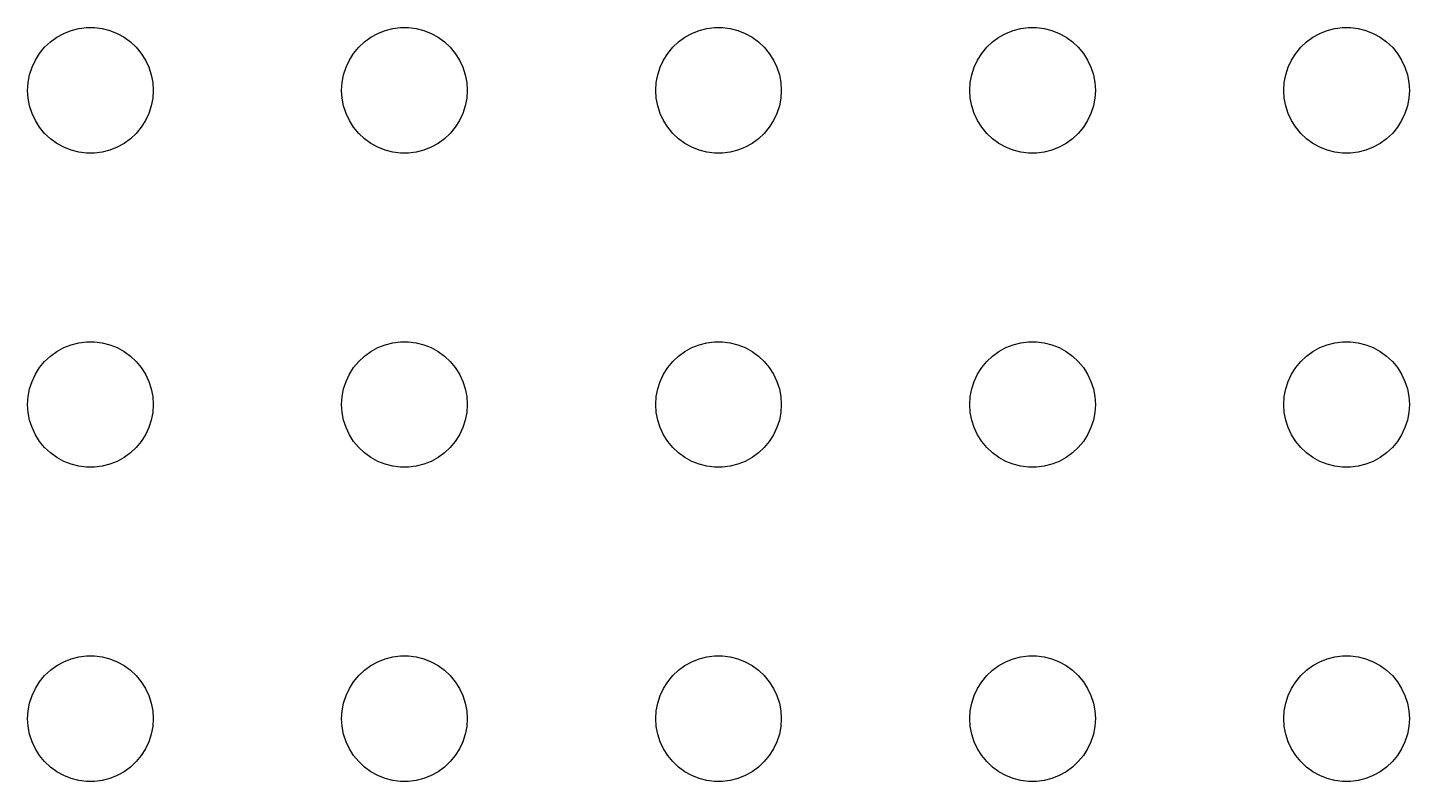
# Model space of a CAD drawing. Header units: metres. Extents: x -172 to 172, y -172 to 172.
# Drawn here: x -78 to -12, y 87 to 123 of the extents above; entities that cross this region are included whole.
import ezdxf

# ---------------------------------------------------------------- set-up
doc = ezdxf.new("R2010")
doc.units = ezdxf.units.M

msp = doc.modelspace()

# ---------------------------------------------------------------- linework, layer by layer
for p, q in [((-76.2773, 122.714), (-75.927, 122.853)), ((-75.927, 122.853), (-75.5621, 122.947)), ((-75.5621, 122.947), (-75.1884, 122.994)), ((-75.1884, 122.994), (-74.8116, 122.994)), ((-74.8116, 122.994), (-74.4379, 122.947)), ((-74.4379, 122.947), (-74.073, 122.853)), ((-74.073, 122.853), (-73.7227, 122.714)), ((-61.2773, 122.714), (-60.927, 122.853)), ((-60.927, 122.853), (-60.5621, 122.947)), ((-60.5621, 122.947), (-60.1884, 122.994)), ((-60.1884, 122.994), (-59.8116, 122.994)), ((-59.8116, 122.994), (-59.4379, 122.947)), ((-59.4379, 122.947), (-59.0729, 122.853)), ((-59.0729, 122.853), (-58.7227, 122.714)), ((-46.2773, 122.714), (-45.927, 122.853)), ((-45.927, 122.853), (-45.5621, 122.947)), ((-45.5621, 122.947), (-45.1884, 122.994)), ((-45.1884, 122.994), (-44.8116, 122.994)), ((-44.8116, 122.994), (-44.4379, 122.947)), ((-44.4379, 122.947), (-44.0729, 122.853)), ((-44.0729, 122.853), (-43.7227, 122.714)), ((-31.2773, 122.714), (-30.927, 122.853)), ((-30.927, 122.853), (-30.5621, 122.947)), ((-30.5621, 122.947), (-30.1884, 122.994)), ((-30.1884, 122.994), (-29.8116, 122.994)), ((-29.8116, 122.994), (-29.4379, 122.947)), ((-29.4379, 122.947), (-29.0729, 122.853)), ((-29.0729, 122.853), (-28.7227, 122.714)), ((-16.2773, 122.714), (-15.927, 122.853)), ((-15.927, 122.853), (-15.5621, 122.947)), ((-15.5621, 122.947), (-15.1884, 122.994)), ((-15.1884, 122.994), (-14.8116, 122.994)), ((-14.8116, 122.994), (-14.4379, 122.947)), ((-14.4379, 122.947), (-14.0729, 122.853)), ((-14.0729, 122.853), (-13.7227, 122.714)), ((-77.1869, 122.054), (-76.9123, 122.312)), ((-76.9123, 122.312), (-76.6075, 122.533)), ((-76.6075, 122.533), (-76.2773, 122.714)), ((-73.7227, 122.714), (-73.3925, 122.533)), ((-73.3925, 122.533), (-73.0877, 122.312)), ((-73.0877, 122.312), (-72.8131, 122.054)), ((-62.1869, 122.054), (-61.9123, 122.312)), ((-61.9123, 122.312), (-61.6075, 122.533)), ((-61.6075, 122.533), (-61.2773, 122.714)), ((-58.7227, 122.714), (-58.3925, 122.533)), ((-58.3925, 122.533), (-58.0877, 122.312)), ((-58.0877, 122.312), (-57.8131, 122.054)), ((-47.1869, 122.054), (-46.9123, 122.312)), ((-46.9123, 122.312), (-46.6075, 122.533)), ((-46.6075, 122.533), (-46.2773, 122.714)), ((-43.7227, 122.714), (-43.3925, 122.533)), ((-43.3925, 122.533), (-43.0877, 122.312)), ((-43.0877, 122.312), (-42.8131, 122.054)), ((-32.1869, 122.054), (-31.9123, 122.312)), ((-31.9123, 122.312), (-31.6075, 122.533)), ((-31.6075, 122.533), (-31.2773, 122.714)), ((-28.7227, 122.714), (-28.3925, 122.533)), ((-28.3925, 122.533), (-28.0877, 122.312)), ((-28.0877, 122.312), (-27.8131, 122.054)), ((-17.1869, 122.054), (-16.9123, 122.312)), ((-16.9123, 122.312), (-16.6075, 122.533)), ((-16.6075, 122.533), (-16.2773, 122.714)), ((-13.7227, 122.714), (-13.3925, 122.533)), ((-13.3925, 122.533), (-13.0877, 122.312)), ((-13.0877, 122.312), (-12.8131, 122.054)), ((-77.7893, 121.104), (-77.6289, 121.445)), ((-77.6289, 121.445), (-77.427, 121.763)), ((-77.427, 121.763), (-77.1869, 122.054)), ((-72.8131, 122.054), (-72.573, 121.763)), ((-72.573, 121.763), (-72.3711, 121.445)), ((-72.3711, 121.445), (-72.2107, 121.104)), ((-62.7893, 121.104), (-62.6289, 121.445)), ((-62.6289, 121.445), (-62.427, 121.763)), ((-62.427, 121.763), (-62.1869, 122.054)), ((-57.8131, 122.054), (-57.5729, 121.763)), ((-57.5729, 121.763), (-57.3711, 121.445)), ((-57.3711, 121.445), (-57.2107, 121.104)), ((-47.7893, 121.104), (-47.6289, 121.445)), ((-47.6289, 121.445), (-47.427, 121.763)), ((-47.427, 121.763), (-47.1869, 122.054)), ((-42.8131, 122.054), (-42.5729, 121.763)), ((-42.5729, 121.763), (-42.3711, 121.445)), ((-42.3711, 121.445), (-42.2107, 121.104)), ((-32.7893, 121.104), (-32.6289, 121.445)), ((-32.6289, 121.445), (-32.427, 121.763)), ((-32.427, 121.763), (-32.1869, 122.054)), ((-27.8131, 122.054), (-27.5729, 121.763)), ((-27.5729, 121.763), (-27.3711, 121.445)), ((-27.3711, 121.445), (-27.2107, 121.104)), ((-17.7893, 121.104), (-17.6289, 121.445)), ((-17.6289, 121.445), (-17.427, 121.763)), ((-17.427, 121.763), (-17.1869, 122.054)), ((-12.8131, 122.054), (-12.5729, 121.763)), ((-12.5729, 121.763), (-12.3711, 121.445)), ((-12.3711, 121.445), (-12.2107, 121.104)), ((-77.9057, 120.746), (-77.7893, 121.104)), ((-72.2107, 121.104), (-72.0943, 120.746)), ((-62.9057, 120.746), (-62.7893, 121.104)), ((-57.2107, 121.104), (-57.0942, 120.746)), ((-47.9057, 120.746), (-47.7893, 121.104)), ((-42.2107, 121.104), (-42.0942, 120.746)), ((-32.9057, 120.746), (-32.7893, 121.104)), ((-27.2107, 121.104), (-27.0942, 120.746)), ((-17.9057, 120.746), (-17.7893, 121.104)), ((-12.2107, 121.104), (-12.0942, 120.746)), ((-78, 120), (-77.9763, 120.376)), ((-77.9763, 120.376), (-77.9057, 120.746)), ((-72.0943, 120.746), (-72.0237, 120.376)), ((-72.0237, 120.376), (-72, 120)), ((-63, 120), (-62.9763, 120.376)), ((-62.9763, 120.376), (-62.9057, 120.746)), ((-57.0942, 120.746), (-57.0237, 120.376)), ((-57.0237, 120.376), (-57, 120)), ((-48, 120), (-47.9763, 120.376)), ((-47.9763, 120.376), (-47.9057, 120.746)), ((-42.0942, 120.746), (-42.0237, 120.376)), ((-42.0237, 120.376), (-42, 120)), ((-33, 120), (-32.9763, 120.376)), ((-32.9763, 120.376), (-32.9057, 120.746)), ((-27.0942, 120.746), (-27.0237, 120.376)), ((-27.0237, 120.376), (-27, 120)), ((-18, 120), (-17.9763, 120.376)), ((-17.9763, 120.376), (-17.9057, 120.746)), ((-12.0942, 120.746), (-12.0237, 120.376)), ((-12.0237, 120.376), (-12, 120)), ((-77.9763, 119.624), (-78, 120)), ((-77.9057, 119.254), (-77.9763, 119.624)), ((-72.0237, 119.624), (-72.0943, 119.254)), ((-72, 120), (-72.0237, 119.624)), ((-62.9763, 119.624), (-63, 120)), ((-62.9057, 119.254), (-62.9763, 119.624)), ((-57.0237, 119.624), (-57.0942, 119.254)), ((-57, 120), (-57.0237, 119.624)), ((-47.9763, 119.624), (-48, 120)), ((-47.9057, 119.254), (-47.9763, 119.624)), ((-42.0237, 119.624), (-42.0942, 119.254)), ((-42, 120), (-42.0237, 119.624)), ((-32.9763, 119.624), (-33, 120)), ((-32.9057, 119.254), (-32.9763, 119.624)), ((-27.0237, 119.624), (-27.0942, 119.254)), ((-27, 120), (-27.0237, 119.624)), ((-17.9763, 119.624), (-18, 120)), ((-17.9057, 119.254), (-17.9763, 119.624)), ((-12.0237, 119.624), (-12.0942, 119.254)), ((-12, 120), (-12.0237, 119.624)), ((-77.7893, 118.896), (-77.9057, 119.254)), ((-77.6289, 118.555), (-77.7893, 118.896)), ((-72.2107, 118.896), (-72.3711, 118.555)), ((-72.0943, 119.254), (-72.2107, 118.896)), ((-62.7893, 118.896), (-62.9057, 119.254)), ((-62.6289, 118.555), (-62.7893, 118.896)), ((-57.2107, 118.896), (-57.3711, 118.555)), ((-57.0942, 119.254), (-57.2107, 118.896)), ((-47.7893, 118.896), (-47.9057, 119.254)), ((-47.6289, 118.555), (-47.7893, 118.896)), ((-42.2107, 118.896), (-42.3711, 118.555)), ((-42.0942, 119.254), (-42.2107, 118.896)), ((-32.7893, 118.896), (-32.9057, 119.254)), ((-32.6289, 118.555), (-32.7893, 118.896)), ((-27.2107, 118.896), (-27.3711, 118.555)), ((-27.0942, 119.254), (-27.2107, 118.896)), ((-17.7893, 118.896), (-17.9057, 119.254)), ((-17.6289, 118.555), (-17.7893, 118.896)), ((-12.2107, 118.896), (-12.3711, 118.555)), ((-12.0942, 119.254), (-12.2107, 118.896)), ((-77.427, 118.237), (-77.6289, 118.555)), ((-77.1869, 117.946), (-77.427, 118.237)), ((-72.573, 118.237), (-72.8131, 117.946)), ((-72.3711, 118.555), (-72.573, 118.237)), ((-62.427, 118.237), (-62.6289, 118.555)), ((-62.1869, 117.946), (-62.427, 118.237)), ((-57.5729, 118.237), (-57.8131, 117.946)), ((-57.3711, 118.555), (-57.5729, 118.237)), ((-47.427, 118.237), (-47.6289, 118.555)), ((-47.1869, 117.946), (-47.427, 118.237)), ((-42.5729, 118.237), (-42.8131, 117.946)), ((-42.3711, 118.555), (-42.5729, 118.237)), ((-32.427, 118.237), (-32.6289, 118.555)), ((-32.1869, 117.946), (-32.427, 118.237)), ((-27.5729, 118.237), (-27.8131, 117.946)), ((-27.3711, 118.555), (-27.5729, 118.237)), ((-17.427, 118.237), (-17.6289, 118.555)), ((-17.1869, 117.946), (-17.427, 118.237)), ((-12.5729, 118.237), (-12.8131, 117.946)), ((-12.3711, 118.555), (-12.5729, 118.237)), ((-76.9123, 117.688), (-77.1869, 117.946)), ((-76.6075, 117.467), (-76.9123, 117.688)), ((-73.0877, 117.688), (-73.3925, 117.467)), ((-72.8131, 117.946), (-73.0877, 117.688)), ((-61.9123, 117.688), (-62.1869, 117.946)), ((-61.6075, 117.467), (-61.9123, 117.688)), ((-58.0877, 117.688), (-58.3925, 117.467)), ((-57.8131, 117.946), (-58.0877, 117.688)), ((-46.9123, 117.688), (-47.1869, 117.946)), ((-46.6075, 117.467), (-46.9123, 117.688)), ((-43.0877, 117.688), (-43.3925, 117.467)), ((-42.8131, 117.946), (-43.0877, 117.688)), ((-31.9123, 117.688), (-32.1869, 117.946)), ((-31.6075, 117.467), (-31.9123, 117.688)), ((-28.0877, 117.688), (-28.3925, 117.467)), ((-27.8131, 117.946), (-28.0877, 117.688)), ((-16.9123, 117.688), (-17.1869, 117.946)), ((-16.6075, 117.467), (-16.9123, 117.688)), ((-13.0877, 117.688), (-13.3925, 117.467)), ((-12.8131, 117.946), (-13.0877, 117.688)), ((-76.2773, 117.286), (-76.6075, 117.467)), ((-75.927, 117.147), (-76.2773, 117.286)), ((-75.5621, 117.053), (-75.927, 117.147)), ((-75.1884, 117.006), (-75.5621, 117.053)), ((-74.8116, 117.006), (-75.1884, 117.006)), ((-74.4379, 117.053), (-74.8116, 117.006)), ((-74.073, 117.147), (-74.4379, 117.053)), ((-73.7227, 117.286), (-74.073, 117.147)), ((-73.3925, 117.467), (-73.7227, 117.286)), ((-61.2773, 117.286), (-61.6075, 117.467)), ((-60.927, 117.147), (-61.2773, 117.286)), ((-60.5621, 117.053), (-60.927, 117.147)), ((-60.1884, 117.006), (-60.5621, 117.053)), ((-59.8116, 117.006), (-60.1884, 117.006)), ((-59.4379, 117.053), (-59.8116, 117.006)), ((-59.0729, 117.147), (-59.4379, 117.053)), ((-58.7227, 117.286), (-59.0729, 117.147)), ((-58.3925, 117.467), (-58.7227, 117.286)), ((-46.2773, 117.286), (-46.6075, 117.467)), ((-45.927, 117.147), (-46.2773, 117.286)), ((-45.5621, 117.053), (-45.927, 117.147)), ((-45.1884, 117.006), (-45.5621, 117.053)), ((-44.8116, 117.006), (-45.1884, 117.006)), ((-44.4379, 117.053), (-44.8116, 117.006)), ((-44.0729, 117.147), (-44.4379, 117.053)), ((-43.7227, 117.286), (-44.0729, 117.147)), ((-43.3925, 117.467), (-43.7227, 117.286)), ((-31.2773, 117.286), (-31.6075, 117.467)), ((-30.927, 117.147), (-31.2773, 117.286)), ((-30.5621, 117.053), (-30.927, 117.147)), ((-30.1884, 117.006), (-30.5621, 117.053)), ((-29.8116, 117.006), (-30.1884, 117.006)), ((-29.4379, 117.053), (-29.8116, 117.006)), ((-29.0729, 117.147), (-29.4379, 117.053)), ((-28.7227, 117.286), (-29.0729, 117.147)), ((-28.3925, 117.467), (-28.7227, 117.286)), ((-16.2773, 117.286), (-16.6075, 117.467)), ((-15.927, 117.147), (-16.2773, 117.286)), ((-15.5621, 117.053), (-15.927, 117.147)), ((-15.1884, 117.006), (-15.5621, 117.053)), ((-14.8116, 117.006), (-15.1884, 117.006)), ((-14.4379, 117.053), (-14.8116, 117.006)), ((-14.0729, 117.147), (-14.4379, 117.053)), ((-13.7227, 117.286), (-14.0729, 117.147)), ((-13.3925, 117.467), (-13.7227, 117.286)), ((-76.6075, 107.533), (-76.2773, 107.714)), ((-76.2773, 107.714), (-75.927, 107.853)), ((-75.927, 107.853), (-75.5621, 107.947)), ((-75.5621, 107.947), (-75.1884, 107.994)), ((-75.1884, 107.994), (-74.8116, 107.994)), ((-74.8116, 107.994), (-74.4379, 107.947)), ((-74.4379, 107.947), (-74.073, 107.853)), ((-74.073, 107.853), (-73.7227, 107.714)), ((-73.7227, 107.714), (-73.3925, 107.533)), ((-61.6075, 107.533), (-61.2773, 107.714)), ((-61.2773, 107.714), (-60.927, 107.853)), ((-60.927, 107.853), (-60.5621, 107.947)), ((-60.5621, 107.947), (-60.1884, 107.994)), ((-60.1884, 107.994), (-59.8116, 107.994)), ((-59.8116, 107.994), (-59.4379, 107.947)), ((-59.4379, 107.947), (-59.0729, 107.853)), ((-59.0729, 107.853), (-58.7227, 107.714)), ((-58.7227, 107.714), (-58.3925, 107.533)), ((-46.6075, 107.533), (-46.2773, 107.714)), ((-46.2773, 107.714), (-45.927, 107.853)), ((-45.927, 107.853), (-45.5621, 107.947)), ((-45.5621, 107.947), (-45.1884, 107.994)), ((-45.1884, 107.994), (-44.8116, 107.994)), ((-44.8116, 107.994), (-44.4379, 107.947)), ((-44.4379, 107.947), (-44.0729, 107.853)), ((-44.0729, 107.853), (-43.7227, 107.714)), ((-43.7227, 107.714), (-43.3925, 107.533)), ((-31.6075, 107.533), (-31.2773, 107.714)), ((-31.2773, 107.714), (-30.927, 107.853)), ((-30.927, 107.853), (-30.5621, 107.947)), ((-30.5621, 107.947), (-30.1884, 107.994)), ((-30.1884, 107.994), (-29.8116, 107.994)), ((-29.8116, 107.994), (-29.4379, 107.947)), ((-29.4379, 107.947), (-29.0729, 107.853)), ((-29.0729, 107.853), (-28.7227, 107.714)), ((-28.7227, 107.714), (-28.3925, 107.533)), ((-16.6075, 107.533), (-16.2773, 107.714)), ((-16.2773, 107.714), (-15.927, 107.853)), ((-15.927, 107.853), (-15.5621, 107.947)), ((-15.5621, 107.947), (-15.1884, 107.994)), ((-15.1884, 107.994), (-14.8116, 107.994)), ((-14.8116, 107.994), (-14.4379, 107.947)), ((-14.4379, 107.947), (-14.0729, 107.853)), ((-14.0729, 107.853), (-13.7227, 107.714)), ((-13.7227, 107.714), (-13.3925, 107.533)), ((-77.427, 106.763), (-77.1869, 107.054)), ((-77.1869, 107.054), (-76.9123, 107.312)), ((-76.9123, 107.312), (-76.6075, 107.533)), ((-73.3925, 107.533), (-73.0877, 107.312)), ((-73.0877, 107.312), (-72.8131, 107.054)), ((-72.8131, 107.054), (-72.573, 106.763)), ((-62.427, 106.763), (-62.1869, 107.054)), ((-62.1869, 107.054), (-61.9123, 107.312)), ((-61.9123, 107.312), (-61.6075, 107.533)), ((-58.3925, 107.533), (-58.0877, 107.312)), ((-58.0877, 107.312), (-57.8131, 107.054)), ((-57.8131, 107.054), (-57.5729, 106.763)), ((-47.427, 106.763), (-47.1869, 107.054)), ((-47.1869, 107.054), (-46.9123, 107.312)), ((-46.9123, 107.312), (-46.6075, 107.533)), ((-43.3925, 107.533), (-43.0877, 107.312)), ((-43.0877, 107.312), (-42.8131, 107.054)), ((-42.8131, 107.054), (-42.5729, 106.763)), ((-32.427, 106.763), (-32.1869, 107.054)), ((-32.1869, 107.054), (-31.9123, 107.312)), ((-31.9123, 107.312), (-31.6075, 107.533)), ((-28.3925, 107.533), (-28.0877, 107.312)), ((-28.0877, 107.312), (-27.8131, 107.054)), ((-27.8131, 107.054), (-27.5729, 106.763)), ((-17.427, 106.763), (-17.1869, 107.054)), ((-17.1869, 107.054), (-16.9123, 107.312)), ((-16.9123, 107.312), (-16.6075, 107.533)), ((-13.3925, 107.533), (-13.0877, 107.312)), ((-13.0877, 107.312), (-12.8131, 107.054)), ((-12.8131, 107.054), (-12.5729, 106.763)), ((-77.7893, 106.104), (-77.6289, 106.445)), ((-77.6289, 106.445), (-77.427, 106.763)), ((-72.573, 106.763), (-72.3711, 106.445)), ((-72.3711, 106.445), (-72.2107, 106.104)), ((-62.7893, 106.104), (-62.6289, 106.445)), ((-62.6289, 106.445), (-62.427, 106.763)), ((-57.5729, 106.763), (-57.3711, 106.445)), ((-57.3711, 106.445), (-57.2107, 106.104)), ((-47.7893, 106.104), (-47.6289, 106.445)), ((-47.6289, 106.445), (-47.427, 106.763)), ((-42.5729, 106.763), (-42.3711, 106.445)), ((-42.3711, 106.445), (-42.2107, 106.104)), ((-32.7893, 106.104), (-32.6289, 106.445)), ((-32.6289, 106.445), (-32.427, 106.763)), ((-27.5729, 106.763), (-27.3711, 106.445)), ((-27.3711, 106.445), (-27.2107, 106.104)), ((-17.7893, 106.104), (-17.6289, 106.445)), ((-17.6289, 106.445), (-17.427, 106.763)), ((-12.5729, 106.763), (-12.3711, 106.445)), ((-12.3711, 106.445), (-12.2107, 106.104)), ((-77.9763, 105.376), (-77.9057, 105.746)), ((-77.9057, 105.746), (-77.7893, 106.104)), ((-72.2107, 106.104), (-72.0943, 105.746)), ((-72.0943, 105.746), (-72.0237, 105.376)), ((-62.9763, 105.376), (-62.9057, 105.746)), ((-62.9057, 105.746), (-62.7893, 106.104)), ((-57.2107, 106.104), (-57.0942, 105.746)), ((-57.0942, 105.746), (-57.0237, 105.376)), ((-47.9763, 105.376), (-47.9057, 105.746)), ((-47.9057, 105.746), (-47.7893, 106.104)), ((-42.2107, 106.104), (-42.0942, 105.746)), ((-42.0942, 105.746), (-42.0237, 105.376)), ((-32.9763, 105.376), (-32.9057, 105.746)), ((-32.9057, 105.746), (-32.7893, 106.104)), ((-27.2107, 106.104), (-27.0942, 105.746)), ((-27.0942, 105.746), (-27.0237, 105.376)), ((-17.9763, 105.376), (-17.9057, 105.746)), ((-17.9057, 105.746), (-17.7893, 106.104)), ((-12.2107, 106.104), (-12.0942, 105.746)), ((-12.0942, 105.746), (-12.0237, 105.376)), ((-78, 105), (-77.9763, 105.376)), ((-77.9763, 104.624), (-78, 105)), ((-72.0237, 105.376), (-72, 105)), ((-72, 105), (-72.0237, 104.624)), ((-63, 105), (-62.9763, 105.376)), ((-62.9763, 104.624), (-63, 105)), ((-57.0237, 105.376), (-57, 105)), ((-57, 105), (-57.0237, 104.624)), ((-48, 105), (-47.9763, 105.376)), ((-47.9763, 104.624), (-48, 105)), ((-42.0237, 105.376), (-42, 105)), ((-42, 105), (-42.0237, 104.624)), ((-33, 105), (-32.9763, 105.376)), ((-32.9763, 104.624), (-33, 105)), ((-27.0237, 105.376), (-27, 105)), ((-27, 105), (-27.0237, 104.624)), ((-18, 105), (-17.9763, 105.376)), ((-17.9763, 104.624), (-18, 105)), ((-12.0237, 105.376), (-12, 105)), ((-12, 105), (-12.0237, 104.624)), ((-77.9057, 104.254), (-77.9763, 104.624)), ((-72.0237, 104.624), (-72.0943, 104.254)), ((-62.9057, 104.254), (-62.9763, 104.624)), ((-57.0237, 104.624), (-57.0942, 104.254)), ((-47.9057, 104.254), (-47.9763, 104.624)), ((-42.0237, 104.624), (-42.0942, 104.254)), ((-32.9057, 104.254), (-32.9763, 104.624)), ((-27.0237, 104.624), (-27.0942, 104.254)), ((-17.9057, 104.254), (-17.9763, 104.624)), ((-12.0237, 104.624), (-12.0942, 104.254)), ((-77.7893, 103.896), (-77.9057, 104.254)), ((-77.6289, 103.555), (-77.7893, 103.896)), ((-72.2107, 103.896), (-72.3711, 103.555)), ((-72.0943, 104.254), (-72.2107, 103.896)), ((-62.7893, 103.896), (-62.9057, 104.254)), ((-62.6289, 103.555), (-62.7893, 103.896)), ((-57.2107, 103.896), (-57.3711, 103.555)), ((-57.0942, 104.254), (-57.2107, 103.896)), ((-47.7893, 103.896), (-47.9057, 104.254)), ((-47.6289, 103.555), (-47.7893, 103.896)), ((-42.2107, 103.896), (-42.3711, 103.555)), ((-42.0942, 104.254), (-42.2107, 103.896)), ((-32.7893, 103.896), (-32.9057, 104.254)), ((-32.6289, 103.555), (-32.7893, 103.896)), ((-27.2107, 103.896), (-27.3711, 103.555)), ((-27.0942, 104.254), (-27.2107, 103.896)), ((-17.7893, 103.896), (-17.9057, 104.254)), ((-17.6289, 103.555), (-17.7893, 103.896)), ((-12.2107, 103.896), (-12.3711, 103.555)), ((-12.0942, 104.254), (-12.2107, 103.896)), ((-77.427, 103.237), (-77.6289, 103.555)), ((-77.1869, 102.946), (-77.427, 103.237)), ((-72.573, 103.237), (-72.8131, 102.946)), ((-72.3711, 103.555), (-72.573, 103.237)), ((-62.427, 103.237), (-62.6289, 103.555)), ((-62.1869, 102.946), (-62.427, 103.237)), ((-57.5729, 103.237), (-57.8131, 102.946)), ((-57.3711, 103.555), (-57.5729, 103.237)), ((-47.427, 103.237), (-47.6289, 103.555)), ((-47.1869, 102.946), (-47.427, 103.237)), ((-42.5729, 103.237), (-42.8131, 102.946)), ((-42.3711, 103.555), (-42.5729, 103.237)), ((-32.427, 103.237), (-32.6289, 103.555)), ((-32.1869, 102.946), (-32.427, 103.237)), ((-27.5729, 103.237), (-27.8131, 102.946)), ((-27.3711, 103.555), (-27.5729, 103.237)), ((-17.427, 103.237), (-17.6289, 103.555)), ((-17.1869, 102.946), (-17.427, 103.237)), ((-12.5729, 103.237), (-12.8131, 102.946)), ((-12.3711, 103.555), (-12.5729, 103.237)), ((-76.9123, 102.688), (-77.1869, 102.946)), ((-76.6075, 102.467), (-76.9123, 102.688)), ((-76.2773, 102.286), (-76.6075, 102.467)), ((-73.3925, 102.467), (-73.7227, 102.286)), ((-73.0877, 102.688), (-73.3925, 102.467)), ((-72.8131, 102.946), (-73.0877, 102.688)), ((-61.9123, 102.688), (-62.1869, 102.946)), ((-61.6075, 102.467), (-61.9123, 102.688)), ((-61.2773, 102.286), (-61.6075, 102.467)), ((-58.3925, 102.467), (-58.7227, 102.286)), ((-58.0877, 102.688), (-58.3925, 102.467)), ((-57.8131, 102.946), (-58.0877, 102.688)), ((-46.9123, 102.688), (-47.1869, 102.946)), ((-46.6075, 102.467), (-46.9123, 102.688)), ((-46.2773, 102.286), (-46.6075, 102.467)), ((-43.3925, 102.467), (-43.7227, 102.286)), ((-43.0877, 102.688), (-43.3925, 102.467)), ((-42.8131, 102.946), (-43.0877, 102.688)), ((-31.9123, 102.688), (-32.1869, 102.946)), ((-31.6075, 102.467), (-31.9123, 102.688)), ((-31.2773, 102.286), (-31.6075, 102.467)), ((-28.3925, 102.467), (-28.7227, 102.286)), ((-28.0877, 102.688), (-28.3925, 102.467)), ((-27.8131, 102.946), (-28.0877, 102.688)), ((-16.9123, 102.688), (-17.1869, 102.946)), ((-16.6075, 102.467), (-16.9123, 102.688)), ((-16.2773, 102.286), (-16.6075, 102.467)), ((-13.3925, 102.467), (-13.7227, 102.286)), ((-13.0877, 102.688), (-13.3925, 102.467)), ((-12.8131, 102.946), (-13.0877, 102.688)), ((-75.927, 102.147), (-76.2773, 102.286)), ((-75.5621, 102.053), (-75.927, 102.147)), ((-75.1884, 102.006), (-75.5621, 102.053)), ((-74.8116, 102.006), (-75.1884, 102.006)), ((-74.4379, 102.053), (-74.8116, 102.006)), ((-74.073, 102.147), (-74.4379, 102.053)), ((-73.7227, 102.286), (-74.073, 102.147)), ((-60.927, 102.147), (-61.2773, 102.286)), ((-60.5621, 102.053), (-60.927, 102.147)), ((-60.1884, 102.006), (-60.5621, 102.053)), ((-59.8116, 102.006), (-60.1884, 102.006)), ((-59.4379, 102.053), (-59.8116, 102.006)), ((-59.0729, 102.147), (-59.4379, 102.053)), ((-58.7227, 102.286), (-59.0729, 102.147)), ((-45.927, 102.147), (-46.2773, 102.286)), ((-45.5621, 102.053), (-45.927, 102.147)), ((-45.1884, 102.006), (-45.5621, 102.053)), ((-44.8116, 102.006), (-45.1884, 102.006)), ((-44.4379, 102.053), (-44.8116, 102.006)), ((-44.0729, 102.147), (-44.4379, 102.053)), ((-43.7227, 102.286), (-44.0729, 102.147)), ((-30.927, 102.147), (-31.2773, 102.286)), ((-30.5621, 102.053), (-30.927, 102.147)), ((-30.1884, 102.006), (-30.5621, 102.053)), ((-29.8116, 102.006), (-30.1884, 102.006)), ((-29.4379, 102.053), (-29.8116, 102.006)), ((-29.0729, 102.147), (-29.4379, 102.053)), ((-28.7227, 102.286), (-29.0729, 102.147)), ((-15.927, 102.147), (-16.2773, 102.286)), ((-15.5621, 102.053), (-15.927, 102.147)), ((-15.1884, 102.006), (-15.5621, 102.053)), ((-14.8116, 102.006), (-15.1884, 102.006)), ((-14.4379, 102.053), (-14.8116, 102.006)), ((-14.0729, 102.147), (-14.4379, 102.053)), ((-13.7227, 102.286), (-14.0729, 102.147)), ((-76.9123, 92.3115), (-76.6075, 92.533)), ((-76.6075, 92.533), (-76.2773, 92.7145)), ((-76.2773, 92.7145), (-75.927, 92.8532)), ((-75.927, 92.8532), (-75.5621, 92.9469)), ((-75.5621, 92.9469), (-75.1884, 92.9941)), ((-75.1884, 92.9941), (-74.8116, 92.9941)), ((-74.8116, 92.9941), (-74.4379, 92.9469)), ((-74.4379, 92.9469), (-74.073, 92.8532)), ((-74.073, 92.8532), (-73.7227, 92.7145)), ((-73.7227, 92.7145), (-73.3925, 92.533)), ((-73.3925, 92.533), (-73.0877, 92.3115)), ((-61.9123, 92.3115), (-61.6075, 92.533)), ((-61.6075, 92.533), (-61.2773, 92.7145)), ((-61.2773, 92.7145), (-60.927, 92.8532)), ((-60.927, 92.8532), (-60.5621, 92.9469)), ((-60.5621, 92.9469), (-60.1884, 92.9941)), ((-60.1884, 92.9941), (-59.8116, 92.9941)), ((-59.8116, 92.9941), (-59.4379, 92.9469)), ((-59.4379, 92.9469), (-59.0729, 92.8532)), ((-59.0729, 92.8532), (-58.7227, 92.7145)), ((-58.7227, 92.7145), (-58.3925, 92.533)), ((-58.3925, 92.533), (-58.0877, 92.3115)), ((-46.9123, 92.3115), (-46.6075, 92.533)), ((-46.6075, 92.533), (-46.2773, 92.7145)), ((-46.2773, 92.7145), (-45.927, 92.8532)), ((-45.927, 92.8532), (-45.5621, 92.9469)), ((-45.5621, 92.9469), (-45.1884, 92.9941)), ((-45.1884, 92.9941), (-44.8116, 92.9941)), ((-44.8116, 92.9941), (-44.4379, 92.9469)), ((-44.4379, 92.9469), (-44.0729, 92.8532)), ((-44.0729, 92.8532), (-43.7227, 92.7145)), ((-43.7227, 92.7145), (-43.3925, 92.533)), ((-43.3925, 92.533), (-43.0877, 92.3115)), ((-31.9123, 92.3115), (-31.6075, 92.533)), ((-31.6075, 92.533), (-31.2773, 92.7145)), ((-31.2773, 92.7145), (-30.927, 92.8532)), ((-30.927, 92.8532), (-30.5621, 92.9469)), ((-30.5621, 92.9469), (-30.1884, 92.9941)), ((-30.1884, 92.9941), (-29.8116, 92.9941)), ((-29.8116, 92.9941), (-29.4379, 92.9469)), ((-29.4379, 92.9469), (-29.0729, 92.8532)), ((-29.0729, 92.8532), (-28.7227, 92.7145)), ((-28.7227, 92.7145), (-28.3925, 92.533)), ((-28.3925, 92.533), (-28.0877, 92.3115)), ((-16.9123, 92.3115), (-16.6075, 92.533)), ((-16.6075, 92.533), (-16.2773, 92.7145)), ((-16.2773, 92.7145), (-15.927, 92.8532)), ((-15.927, 92.8532), (-15.5621, 92.9469)), ((-15.5621, 92.9469), (-15.1884, 92.9941)), ((-15.1884, 92.9941), (-14.8116, 92.9941)), ((-14.8116, 92.9941), (-14.4379, 92.9469)), ((-14.4379, 92.9469), (-14.0729, 92.8532)), ((-14.0729, 92.8532), (-13.7227, 92.7145)), ((-13.7227, 92.7145), (-13.3925, 92.533)), ((-13.3925, 92.533), (-13.0877, 92.3115)), ((-77.6289, 91.4453), (-77.427, 91.7634)), ((-77.427, 91.7634), (-77.1869, 92.0536)), ((-77.1869, 92.0536), (-76.9123, 92.3115)), ((-73.0877, 92.3115), (-72.8131, 92.0536)), ((-72.8131, 92.0536), (-72.573, 91.7634)), ((-72.573, 91.7634), (-72.3711, 91.4453)), ((-62.6289, 91.4453), (-62.427, 91.7634)), ((-62.427, 91.7634), (-62.1869, 92.0536)), ((-62.1869, 92.0536), (-61.9123, 92.3115)), ((-58.0877, 92.3115), (-57.8131, 92.0536)), ((-57.8131, 92.0536), (-57.5729, 91.7634)), ((-57.5729, 91.7634), (-57.3711, 91.4453)), ((-47.6289, 91.4453), (-47.427, 91.7634)), ((-47.427, 91.7634), (-47.1869, 92.0536)), ((-47.1869, 92.0536), (-46.9123, 92.3115)), ((-43.0877, 92.3115), (-42.8131, 92.0536)), ((-42.8131, 92.0536), (-42.5729, 91.7634)), ((-42.5729, 91.7634), (-42.3711, 91.4453)), ((-32.6289, 91.4453), (-32.427, 91.7634)), ((-32.427, 91.7634), (-32.1869, 92.0536)), ((-32.1869, 92.0536), (-31.9123, 92.3115)), ((-28.0877, 92.3115), (-27.8131, 92.0536)), ((-27.8131, 92.0536), (-27.5729, 91.7634)), ((-27.5729, 91.7634), (-27.3711, 91.4453)), ((-17.6289, 91.4453), (-17.427, 91.7634)), ((-17.427, 91.7634), (-17.1869, 92.0536)), ((-17.1869, 92.0536), (-16.9123, 92.3115)), ((-13.0877, 92.3115), (-12.8131, 92.0536)), ((-12.8131, 92.0536), (-12.5729, 91.7634)), ((-12.5729, 91.7634), (-12.3711, 91.4453)), ((-77.9057, 90.7461), (-77.7893, 91.1044)), ((-77.7893, 91.1044), (-77.6289, 91.4453)), ((-72.3711, 91.4453), (-72.2107, 91.1044)), ((-72.2107, 91.1044), (-72.0943, 90.7461)), ((-62.9057, 90.7461), (-62.7893, 91.1044)), ((-62.7893, 91.1044), (-62.6289, 91.4453)), ((-57.3711, 91.4453), (-57.2107, 91.1044)), ((-57.2107, 91.1044), (-57.0942, 90.7461)), ((-47.9057, 90.7461), (-47.7893, 91.1044)), ((-47.7893, 91.1044), (-47.6289, 91.4453)), ((-42.3711, 91.4453), (-42.2107, 91.1044)), ((-42.2107, 91.1044), (-42.0942, 90.7461)), ((-32.9057, 90.7461), (-32.7893, 91.1044)), ((-32.7893, 91.1044), (-32.6289, 91.4453)), ((-27.3711, 91.4453), (-27.2107, 91.1044)), ((-27.2107, 91.1044), (-27.0942, 90.7461)), ((-17.9057, 90.7461), (-17.7893, 91.1044)), ((-17.7893, 91.1044), (-17.6289, 91.4453)), ((-12.3711, 91.4453), (-12.2107, 91.1044)), ((-12.2107, 91.1044), (-12.0942, 90.7461)), ((-77.9763, 90.376), (-77.9057, 90.7461)), ((-72.0943, 90.7461), (-72.0237, 90.376)), ((-62.9763, 90.376), (-62.9057, 90.7461)), ((-57.0942, 90.7461), (-57.0237, 90.376)), ((-47.9763, 90.376), (-47.9057, 90.7461)), ((-42.0942, 90.7461), (-42.0237, 90.376)), ((-32.9763, 90.376), (-32.9057, 90.7461)), ((-27.0942, 90.7461), (-27.0237, 90.376)), ((-17.9763, 90.376), (-17.9057, 90.7461)), ((-12.0942, 90.7461), (-12.0237, 90.376)), ((-78, 90), (-77.9763, 90.376)), ((-77.9763, 89.624), (-78, 90)), ((-72.0237, 90.376), (-72, 90)), ((-72, 90), (-72.0237, 89.624)), ((-63, 90), (-62.9763, 90.376)), ((-62.9763, 89.624), (-63, 90)), ((-57.0237, 90.376), (-57, 90)), ((-57, 90), (-57.0237, 89.624)), ((-48, 90), (-47.9763, 90.376)), ((-47.9763, 89.624), (-48, 90)), ((-42.0237, 90.376), (-42, 90)), ((-42, 90), (-42.0237, 89.624)), ((-33, 90), (-32.9763, 90.376)), ((-32.9763, 89.624), (-33, 90)), ((-27.0237, 90.376), (-27, 90)), ((-27, 90), (-27.0237, 89.624)), ((-18, 90), (-17.9763, 90.376)), ((-17.9763, 89.624), (-18, 90)), ((-12.0237, 90.376), (-12, 90)), ((-12, 90), (-12.0237, 89.624)), ((-77.9057, 89.2539), (-77.9763, 89.624)), ((-77.7893, 88.8956), (-77.9057, 89.2539)), ((-72.0943, 89.2539), (-72.2107, 88.8956)), ((-72.0237, 89.624), (-72.0943, 89.2539)), ((-62.9057, 89.2539), (-62.9763, 89.624)), ((-62.7893, 88.8956), (-62.9057, 89.2539)), ((-57.0942, 89.2539), (-57.2107, 88.8956)), ((-57.0237, 89.624), (-57.0942, 89.2539)), ((-47.9057, 89.2539), (-47.9763, 89.624)), ((-47.7893, 88.8956), (-47.9057, 89.2539)), ((-42.0942, 89.2539), (-42.2107, 88.8956)), ((-42.0237, 89.624), (-42.0942, 89.2539)), ((-32.9057, 89.2539), (-32.9763, 89.624)), ((-32.7893, 88.8956), (-32.9057, 89.2539)), ((-27.0942, 89.2539), (-27.2107, 88.8956)), ((-27.0237, 89.624), (-27.0942, 89.2539)), ((-17.9057, 89.2539), (-17.9763, 89.624)), ((-17.7893, 88.8956), (-17.9057, 89.2539)), ((-12.0942, 89.2539), (-12.2107, 88.8956)), ((-12.0237, 89.624), (-12.0942, 89.2539)), ((-77.6289, 88.5547), (-77.7893, 88.8956)), ((-77.427, 88.2366), (-77.6289, 88.5547)), ((-72.3711, 88.5547), (-72.573, 88.2366)), ((-72.2107, 88.8956), (-72.3711, 88.5547)), ((-62.6289, 88.5547), (-62.7893, 88.8956)), ((-62.427, 88.2366), (-62.6289, 88.5547)), ((-57.3711, 88.5547), (-57.5729, 88.2366)), ((-57.2107, 88.8956), (-57.3711, 88.5547)), ((-47.6289, 88.5547), (-47.7893, 88.8956)), ((-47.427, 88.2366), (-47.6289, 88.5547)), ((-42.3711, 88.5547), (-42.5729, 88.2366)), ((-42.2107, 88.8956), (-42.3711, 88.5547)), ((-32.6289, 88.5547), (-32.7893, 88.8956)), ((-32.427, 88.2366), (-32.6289, 88.5547)), ((-27.3711, 88.5547), (-27.5729, 88.2366)), ((-27.2107, 88.8956), (-27.3711, 88.5547)), ((-17.6289, 88.5547), (-17.7893, 88.8956)), ((-17.427, 88.2366), (-17.6289, 88.5547)), ((-12.3711, 88.5547), (-12.5729, 88.2366)), ((-12.2107, 88.8956), (-12.3711, 88.5547)), ((-77.1869, 87.9464), (-77.427, 88.2366)), ((-76.9123, 87.6885), (-77.1869, 87.9464)), ((-72.8131, 87.9464), (-73.0877, 87.6885)), ((-72.573, 88.2366), (-72.8131, 87.9464)), ((-62.1869, 87.9464), (-62.427, 88.2366)), ((-61.9123, 87.6885), (-62.1869, 87.9464)), ((-57.8131, 87.9464), (-58.0877, 87.6885)), ((-57.5729, 88.2366), (-57.8131, 87.9464)), ((-47.1869, 87.9464), (-47.427, 88.2366)), ((-46.9123, 87.6885), (-47.1869, 87.9464)), ((-42.8131, 87.9464), (-43.0877, 87.6885)), ((-42.5729, 88.2366), (-42.8131, 87.9464)), ((-32.1869, 87.9464), (-32.427, 88.2366)), ((-31.9123, 87.6885), (-32.1869, 87.9464)), ((-27.8131, 87.9464), (-28.0877, 87.6885)), ((-27.5729, 88.2366), (-27.8131, 87.9464)), ((-17.1869, 87.9464), (-17.427, 88.2366)), ((-16.9123, 87.6885), (-17.1869, 87.9464)), ((-12.8131, 87.9464), (-13.0877, 87.6885)), ((-12.5729, 88.2366), (-12.8131, 87.9464)), ((-76.6075, 87.467), (-76.9123, 87.6885)), ((-76.2773, 87.2855), (-76.6075, 87.467)), ((-75.927, 87.1468), (-76.2773, 87.2855)), ((-75.5621, 87.0531), (-75.927, 87.1468)), ((-74.073, 87.1468), (-74.4379, 87.0531)), ((-73.7227, 87.2855), (-74.073, 87.1468)), ((-73.3925, 87.467), (-73.7227, 87.2855)), ((-73.0877, 87.6885), (-73.3925, 87.467)), ((-61.6075, 87.467), (-61.9123, 87.6885)), ((-61.2773, 87.2855), (-61.6075, 87.467)), ((-60.927, 87.1468), (-61.2773, 87.2855)), ((-60.5621, 87.0531), (-60.927, 87.1468)), ((-59.0729, 87.1468), (-59.4379, 87.0531)), ((-58.7227, 87.2855), (-59.0729, 87.1468)), ((-58.3925, 87.467), (-58.7227, 87.2855)), ((-58.0877, 87.6885), (-58.3925, 87.467)), ((-46.6075, 87.467), (-46.9123, 87.6885)), ((-46.2773, 87.2855), (-46.6075, 87.467)), ((-45.927, 87.1468), (-46.2773, 87.2855)), ((-45.5621, 87.0531), (-45.927, 87.1468)), ((-44.0729, 87.1468), (-44.4379, 87.0531)), ((-43.7227, 87.2855), (-44.0729, 87.1468)), ((-43.3925, 87.467), (-43.7227, 87.2855)), ((-43.0877, 87.6885), (-43.3925, 87.467)), ((-31.6075, 87.467), (-31.9123, 87.6885)), ((-31.2773, 87.2855), (-31.6075, 87.467)), ((-30.927, 87.1468), (-31.2773, 87.2855)), ((-30.5621, 87.0531), (-30.927, 87.1468)), ((-29.0729, 87.1468), (-29.4379, 87.0531)), ((-28.7227, 87.2855), (-29.0729, 87.1468)), ((-28.3925, 87.467), (-28.7227, 87.2855)), ((-28.0877, 87.6885), (-28.3925, 87.467)), ((-16.6075, 87.467), (-16.9123, 87.6885)), ((-16.2773, 87.2855), (-16.6075, 87.467)), ((-15.927, 87.1468), (-16.2773, 87.2855)), ((-15.5621, 87.0531), (-15.927, 87.1468)), ((-14.0729, 87.1468), (-14.4379, 87.0531)), ((-13.7227, 87.2855), (-14.0729, 87.1468)), ((-13.3925, 87.467), (-13.7227, 87.2855)), ((-13.0877, 87.6885), (-13.3925, 87.467)), ((-75.1884, 87.0059), (-75.5621, 87.0531)), ((-74.8116, 87.0059), (-75.1884, 87.0059)), ((-74.4379, 87.0531), (-74.8116, 87.0059)), ((-60.1884, 87.0059), (-60.5621, 87.0531)), ((-59.8116, 87.0059), (-60.1884, 87.0059)), ((-59.4379, 87.0531), (-59.8116, 87.0059)), ((-45.1884, 87.0059), (-45.5621, 87.0531)), ((-44.8116, 87.0059), (-45.1884, 87.0059)), ((-44.4379, 87.0531), (-44.8116, 87.0059)), ((-30.1884, 87.0059), (-30.5621, 87.0531)), ((-29.8116, 87.0059), (-30.1884, 87.0059)), ((-29.4379, 87.0531), (-29.8116, 87.0059)), ((-15.1884, 87.0059), (-15.5621, 87.0531)), ((-14.8116, 87.0059), (-15.1884, 87.0059)), ((-14.4379, 87.0531), (-14.8116, 87.0059))]:
    msp.add_line(p, q)

doc.saveas('drawing.dxf')
